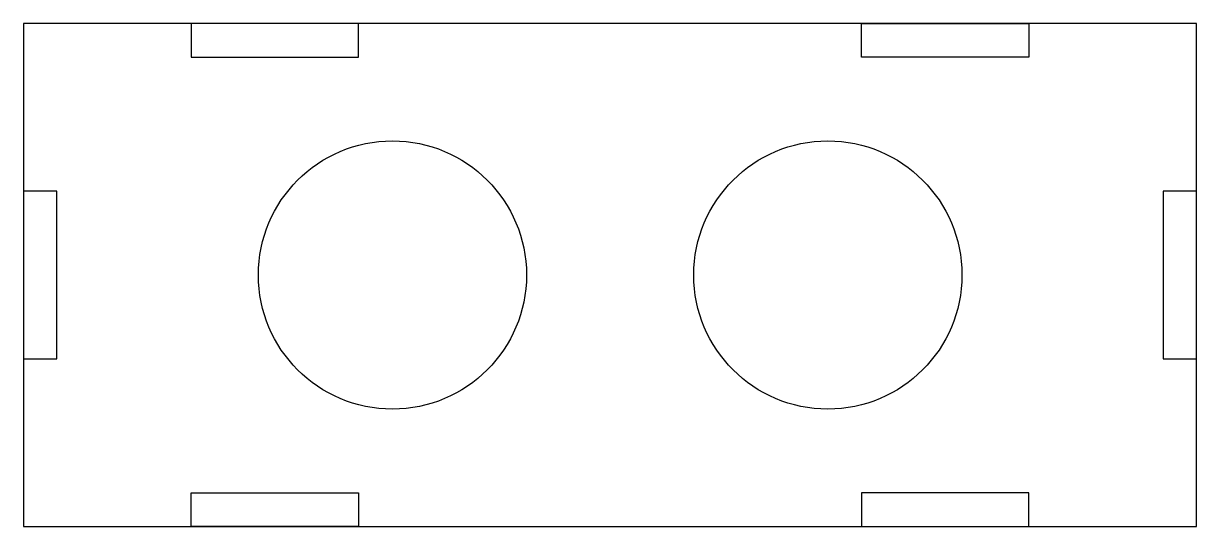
# Model space of a CAD drawing. Header units: millimetres. Extents: x 10 to 80, y 100 to 130.
import ezdxf

# ---------------------------------------------------------------- set-up
doc = ezdxf.new("R2010")
doc.units = ezdxf.units.MM
doc.layers.get('0').update_dxf_attribs({"linetype": 'CONTINUOUS'})

msp = doc.modelspace()

# ---------------------------------------------------------------- linework, layer by layer
for points in [[(80, 130), (10, 130), (10, 100), (80, 100)], [(30, 130), (20, 130), (20, 128), (30, 128)], [(60, 130), (70, 130), (70, 128), (60, 128)], [(12, 120), (10, 120), (10, 110), (12, 110)], [(78, 110), (80, 110), (80, 120), (78, 120)], [(30, 100), (20, 100), (20, 102), (30, 102)], [(60, 100), (70, 100), (70, 102), (60, 102)]]:
    msp.add_lwpolyline(points, close=True)
for centre in [(32.019, 115), (57.999, 115)]:
    msp.add_circle(centre, 8)

doc.saveas('drawing.dxf')
